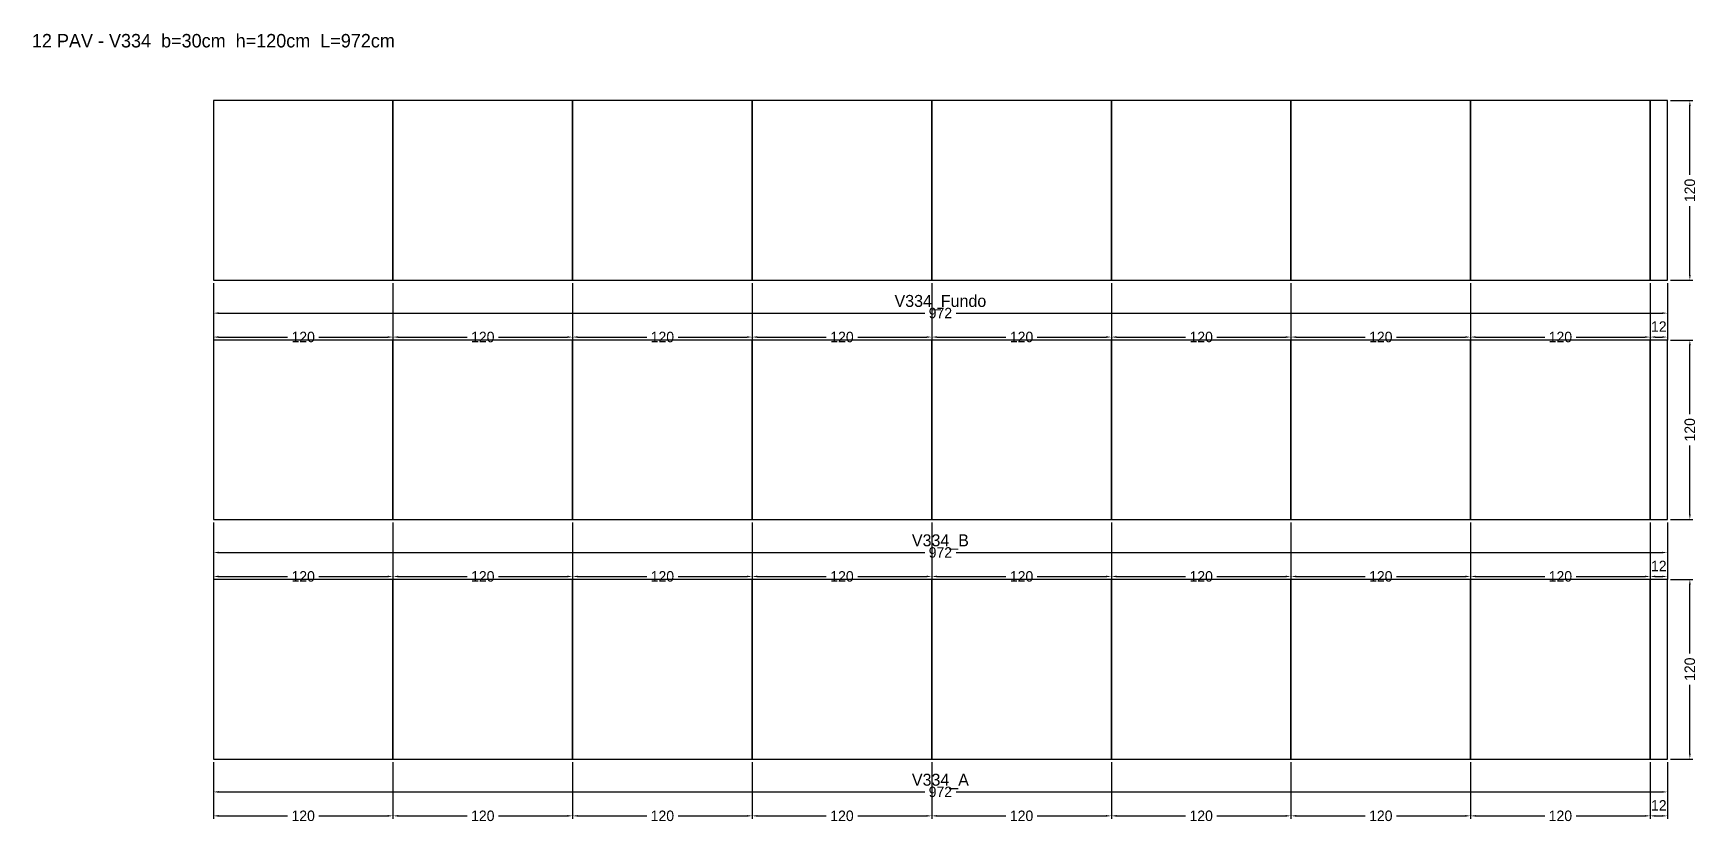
# Model space of a CAD drawing. Header units: metres. Extents: x -120 to 991, y -43 to 485.
import ezdxf

# ---------------------------------------------------------------- set-up
doc = ezdxf.new("R2010")
doc.units = ezdxf.units.M
for name, color, linetype in [('COTA', 3, 'Continuous'), ('NOMENCLATURA', 2, 'Continuous'), ('Paineis', 7, 'Continuous'), ('Texto Secao', 2, 'Continuous')]:
    doc.layers.add(name, color=color, linetype=linetype)
doc.dimstyles.new('COTA_VIG', dxfattribs={"dimtxt": 7, "dimasz": 3.5, "dimexe": 2, "dimexo": 2, "dimgap": 1.5, "dimtad": 1, "dimdec": 1, "dimcen": 2.5, "dimclrd": 3, "dimclre": 3, "dimclrt": 3, "dimazin": 3, "dimtfac": 1, "dimtmove": 0, "dimatfit": 3})

# ---------------------------------------------------------------- blocks, each defined once
blk = doc.blocks.new('_CLOSEDFILLED')
at = {"color": 0, "linetype": 'BYBLOCK'}
blk.add_solid([(-1, 0.16), (0, 0), (-1, -0.16)], dxfattribs=at)
blk = doc.blocks.new('*D1')
at = {"color": 3}
for p, q in [((0, -2), (0, -24)), ((971.5, -2), (971.5, -24)), ((3.5, -22), (475.25, -22)), ((496.25, -22), (968, -22))]:
    blk.add_line(p, q, dxfattribs=at)
at = {"layer": 'Defpoints'}
for p in [(0, 0), (971.5, 0), (0, -22)]:
    blk.add_point(p, dxfattribs=at)
at = {"layer": 'COTA', "color": 3, "xscale": 3.5, "yscale": 3.5, "rotation": 180}
blk.add_blockref('_CLOSEDFILLED', (0, -22), dxfattribs=at)
at = {"layer": 'COTA', "color": 3, "xscale": 3.5, "yscale": 3.5}
blk.add_blockref('_CLOSEDFILLED', (971.5, -22), dxfattribs=at)
at = {"layer": 'COTA', "color": 3, "insert": (485.75, -22), "char_height": 7, "attachment_point": 5}
blk.add_mtext('972', dxfattribs=at)
blk = doc.blocks.new('*D2')
at = {"color": 3}
for p, q in [((0, -2), (0, -40)), ((120, -2), (120, -40)), ((3.5, -38), (49.5, -38)), ((70.5, -38), (116.5, -38))]:
    blk.add_line(p, q, dxfattribs=at)
at = {"layer": 'Defpoints'}
for p in [(0, 0), (120, 0), (0, -38)]:
    blk.add_point(p, dxfattribs=at)
at = {"layer": 'COTA', "color": 3, "xscale": 3.5, "yscale": 3.5, "rotation": 180}
blk.add_blockref('_CLOSEDFILLED', (0, -38), dxfattribs=at)
at = {"layer": 'COTA', "color": 3, "xscale": 3.5, "yscale": 3.5}
blk.add_blockref('_CLOSEDFILLED', (120, -38), dxfattribs=at)
at = {"layer": 'COTA', "color": 3, "insert": (60, -38), "char_height": 7, "attachment_point": 5}
blk.add_mtext('120', dxfattribs=at)
blk = doc.blocks.new('*D3')
at = {"color": 3}
for p, q in [((120, -2), (120, -40)), ((240, -2), (240, -40)), ((123.5, -38), (169.5, -38)), ((190.5, -38), (236.5, -38))]:
    blk.add_line(p, q, dxfattribs=at)
at = {"layer": 'Defpoints'}
for p in [(120, 0), (240, 0), (120, -38)]:
    blk.add_point(p, dxfattribs=at)
at = {"layer": 'COTA', "color": 3, "xscale": 3.5, "yscale": 3.5, "rotation": 180}
blk.add_blockref('_CLOSEDFILLED', (120, -38), dxfattribs=at)
at = {"layer": 'COTA', "color": 3, "xscale": 3.5, "yscale": 3.5}
blk.add_blockref('_CLOSEDFILLED', (240, -38), dxfattribs=at)
at = {"layer": 'COTA', "color": 3, "insert": (180, -38), "char_height": 7, "attachment_point": 5}
blk.add_mtext('120', dxfattribs=at)
blk = doc.blocks.new('*D4')
at = {"color": 3}
for p, q in [((240, -2), (240, -40)), ((360, -2), (360, -40)), ((243.5, -38), (289.5, -38)), ((310.5, -38), (356.5, -38))]:
    blk.add_line(p, q, dxfattribs=at)
at = {"layer": 'Defpoints'}
for p in [(240, 0), (360, 0), (240, -38)]:
    blk.add_point(p, dxfattribs=at)
at = {"layer": 'COTA', "color": 3, "xscale": 3.5, "yscale": 3.5, "rotation": 180}
blk.add_blockref('_CLOSEDFILLED', (240, -38), dxfattribs=at)
at = {"layer": 'COTA', "color": 3, "xscale": 3.5, "yscale": 3.5}
blk.add_blockref('_CLOSEDFILLED', (360, -38), dxfattribs=at)
at = {"layer": 'COTA', "color": 3, "insert": (300, -38), "char_height": 7, "attachment_point": 5}
blk.add_mtext('120', dxfattribs=at)
blk = doc.blocks.new('*D5')
at = {"color": 3}
for p, q in [((360, -2), (360, -40)), ((480, -2), (480, -40)), ((363.5, -38), (409.5, -38)), ((430.5, -38), (476.5, -38))]:
    blk.add_line(p, q, dxfattribs=at)
at = {"layer": 'Defpoints'}
for p in [(360, 0), (480, 0), (360, -38)]:
    blk.add_point(p, dxfattribs=at)
at = {"layer": 'COTA', "color": 3, "xscale": 3.5, "yscale": 3.5, "rotation": 180}
blk.add_blockref('_CLOSEDFILLED', (360, -38), dxfattribs=at)
at = {"layer": 'COTA', "color": 3, "xscale": 3.5, "yscale": 3.5}
blk.add_blockref('_CLOSEDFILLED', (480, -38), dxfattribs=at)
at = {"layer": 'COTA', "color": 3, "insert": (420, -38), "char_height": 7, "attachment_point": 5}
blk.add_mtext('120', dxfattribs=at)
blk = doc.blocks.new('*D6')
at = {"color": 3}
for p, q in [((480, -2), (480, -40)), ((600, -2), (600, -40)), ((483.5, -38), (529.5, -38)), ((550.5, -38), (596.5, -38))]:
    blk.add_line(p, q, dxfattribs=at)
at = {"layer": 'Defpoints'}
for p in [(480, 0), (600, 0), (480, -38)]:
    blk.add_point(p, dxfattribs=at)
at = {"layer": 'COTA', "color": 3, "xscale": 3.5, "yscale": 3.5, "rotation": 180}
blk.add_blockref('_CLOSEDFILLED', (480, -38), dxfattribs=at)
at = {"layer": 'COTA', "color": 3, "xscale": 3.5, "yscale": 3.5}
blk.add_blockref('_CLOSEDFILLED', (600, -38), dxfattribs=at)
at = {"layer": 'COTA', "color": 3, "insert": (540, -38), "char_height": 7, "attachment_point": 5}
blk.add_mtext('120', dxfattribs=at)
blk = doc.blocks.new('*D7')
at = {"color": 3}
for p, q in [((600, -2), (600, -40)), ((720, -2), (720, -40)), ((603.5, -38), (649.5, -38)), ((670.5, -38), (716.5, -38))]:
    blk.add_line(p, q, dxfattribs=at)
at = {"layer": 'Defpoints'}
for p in [(600, 0), (720, 0), (600, -38)]:
    blk.add_point(p, dxfattribs=at)
at = {"layer": 'COTA', "color": 3, "xscale": 3.5, "yscale": 3.5, "rotation": 180}
blk.add_blockref('_CLOSEDFILLED', (600, -38), dxfattribs=at)
at = {"layer": 'COTA', "color": 3, "xscale": 3.5, "yscale": 3.5}
blk.add_blockref('_CLOSEDFILLED', (720, -38), dxfattribs=at)
at = {"layer": 'COTA', "color": 3, "insert": (660, -38), "char_height": 7, "attachment_point": 5}
blk.add_mtext('120', dxfattribs=at)
blk = doc.blocks.new('*D8')
at = {"color": 3}
for p, q in [((720, -2), (720, -40)), ((840, -2), (840, -40)), ((723.5, -38), (769.5, -38)), ((790.5, -38), (836.5, -38))]:
    blk.add_line(p, q, dxfattribs=at)
at = {"layer": 'Defpoints'}
for p in [(720, 0), (840, 0), (720, -38)]:
    blk.add_point(p, dxfattribs=at)
at = {"layer": 'COTA', "color": 3, "xscale": 3.5, "yscale": 3.5, "rotation": 180}
blk.add_blockref('_CLOSEDFILLED', (720, -38), dxfattribs=at)
at = {"layer": 'COTA', "color": 3, "xscale": 3.5, "yscale": 3.5}
blk.add_blockref('_CLOSEDFILLED', (840, -38), dxfattribs=at)
at = {"layer": 'COTA', "color": 3, "insert": (780, -38), "char_height": 7, "attachment_point": 5}
blk.add_mtext('120', dxfattribs=at)
blk = doc.blocks.new('*D9')
at = {"color": 3}
for p, q in [((840, -2), (840, -40)), ((960, -2), (960, -40)), ((843.5, -38), (889.5, -38)), ((910.5, -38), (956.5, -38))]:
    blk.add_line(p, q, dxfattribs=at)
at = {"layer": 'Defpoints'}
for p in [(840, 0), (960, 0), (840, -38)]:
    blk.add_point(p, dxfattribs=at)
at = {"layer": 'COTA', "color": 3, "xscale": 3.5, "yscale": 3.5, "rotation": 180}
blk.add_blockref('_CLOSEDFILLED', (840, -38), dxfattribs=at)
at = {"layer": 'COTA', "color": 3, "xscale": 3.5, "yscale": 3.5}
blk.add_blockref('_CLOSEDFILLED', (960, -38), dxfattribs=at)
at = {"layer": 'COTA', "color": 3, "insert": (900, -38), "char_height": 7, "attachment_point": 5}
blk.add_mtext('120', dxfattribs=at)
blk = doc.blocks.new('*D10')
at = {"color": 3}
for p, q in [((960, -2), (960, -40)), ((971.5, -2), (971.5, -40)), ((963.5, -38), (968, -38))]:
    blk.add_line(p, q, dxfattribs=at)
at = {"layer": 'Defpoints'}
for p in [(960, 0), (971.5, 0), (960, -38)]:
    blk.add_point(p, dxfattribs=at)
at = {"layer": 'COTA', "color": 3, "xscale": 3.5, "yscale": 3.5, "rotation": 180}
blk.add_blockref('_CLOSEDFILLED', (960, -38), dxfattribs=at)
at = {"layer": 'COTA', "color": 3, "xscale": 3.5, "yscale": 3.5}
blk.add_blockref('_CLOSEDFILLED', (971.5, -38), dxfattribs=at)
at = {"layer": 'COTA', "color": 3, "insert": (965.75, -31), "char_height": 7, "attachment_point": 5}
blk.add_mtext('12', dxfattribs=at)
blk = doc.blocks.new('*D11')
at = {"color": 3}
for p, q in [((973.5, 120), (988.5, 120)), ((986.5, 70.5), (986.5, 116.5)), ((986.5, 3.5), (986.5, 49.5)), ((973.5, 0), (988.5, 0))]:
    blk.add_line(p, q, dxfattribs=at)
at = {"layer": 'Defpoints'}
for p in [(971.5, 120), (971.5, 0), (986.5, 0)]:
    blk.add_point(p, dxfattribs=at)
at = {"layer": 'COTA', "color": 3, "xscale": 3.5, "yscale": 3.5}
for p, rotation in [((986.5, 120), 90), ((986.5, 0), 270)]:
    blk.add_blockref('_CLOSEDFILLED', p, dxfattribs=dict(at, rotation=rotation))
at = {"layer": 'COTA', "color": 3, "insert": (986.5, 60), "char_height": 7, "attachment_point": 5, "rotation": 90}
blk.add_mtext('120', dxfattribs=at)
blk = doc.blocks.new('*D12')
at = {"color": 3}
for p, q in [((0, 158), (0, 136)), ((971.5, 158), (971.5, 136)), ((3.5, 138), (475.25, 138)), ((496.25, 138), (968, 138))]:
    blk.add_line(p, q, dxfattribs=at)
at = {"layer": 'Defpoints'}
for p in [(0, 160), (971.5, 160), (0, 138)]:
    blk.add_point(p, dxfattribs=at)
at = {"layer": 'COTA', "color": 3, "xscale": 3.5, "yscale": 3.5, "rotation": 180}
blk.add_blockref('_CLOSEDFILLED', (0, 138), dxfattribs=at)
at = {"layer": 'COTA', "color": 3, "xscale": 3.5, "yscale": 3.5}
blk.add_blockref('_CLOSEDFILLED', (971.5, 138), dxfattribs=at)
at = {"layer": 'COTA', "color": 3, "insert": (485.75, 138), "char_height": 7, "attachment_point": 5}
blk.add_mtext('972', dxfattribs=at)
blk = doc.blocks.new('*D13')
at = {"color": 3}
for p, q in [((0, 158), (0, 120)), ((120, 158), (120, 120)), ((3.5, 122), (49.5, 122)), ((70.5, 122), (116.5, 122))]:
    blk.add_line(p, q, dxfattribs=at)
at = {"layer": 'Defpoints'}
for p in [(0, 160), (120, 160), (0, 122)]:
    blk.add_point(p, dxfattribs=at)
at = {"layer": 'COTA', "color": 3, "xscale": 3.5, "yscale": 3.5, "rotation": 180}
blk.add_blockref('_CLOSEDFILLED', (0, 122), dxfattribs=at)
at = {"layer": 'COTA', "color": 3, "xscale": 3.5, "yscale": 3.5}
blk.add_blockref('_CLOSEDFILLED', (120, 122), dxfattribs=at)
at = {"layer": 'COTA', "color": 3, "insert": (60, 122), "char_height": 7, "attachment_point": 5}
blk.add_mtext('120', dxfattribs=at)
blk = doc.blocks.new('*D14')
at = {"color": 3}
for p, q in [((120, 158), (120, 120)), ((240, 158), (240, 120)), ((123.5, 122), (169.5, 122)), ((190.5, 122), (236.5, 122))]:
    blk.add_line(p, q, dxfattribs=at)
at = {"layer": 'Defpoints'}
for p in [(120, 160), (240, 160), (120, 122)]:
    blk.add_point(p, dxfattribs=at)
at = {"layer": 'COTA', "color": 3, "xscale": 3.5, "yscale": 3.5, "rotation": 180}
blk.add_blockref('_CLOSEDFILLED', (120, 122), dxfattribs=at)
at = {"layer": 'COTA', "color": 3, "xscale": 3.5, "yscale": 3.5}
blk.add_blockref('_CLOSEDFILLED', (240, 122), dxfattribs=at)
at = {"layer": 'COTA', "color": 3, "insert": (180, 122), "char_height": 7, "attachment_point": 5}
blk.add_mtext('120', dxfattribs=at)
blk = doc.blocks.new('*D15')
at = {"color": 3}
for p, q in [((240, 158), (240, 120)), ((360, 158), (360, 120)), ((243.5, 122), (289.5, 122)), ((310.5, 122), (356.5, 122))]:
    blk.add_line(p, q, dxfattribs=at)
at = {"layer": 'Defpoints'}
for p in [(240, 160), (360, 160), (240, 122)]:
    blk.add_point(p, dxfattribs=at)
at = {"layer": 'COTA', "color": 3, "xscale": 3.5, "yscale": 3.5, "rotation": 180}
blk.add_blockref('_CLOSEDFILLED', (240, 122), dxfattribs=at)
at = {"layer": 'COTA', "color": 3, "xscale": 3.5, "yscale": 3.5}
blk.add_blockref('_CLOSEDFILLED', (360, 122), dxfattribs=at)
at = {"layer": 'COTA', "color": 3, "insert": (300, 122), "char_height": 7, "attachment_point": 5}
blk.add_mtext('120', dxfattribs=at)
blk = doc.blocks.new('*D16')
at = {"color": 3}
for p, q in [((360, 158), (360, 120)), ((480, 158), (480, 120)), ((363.5, 122), (409.5, 122)), ((430.5, 122), (476.5, 122))]:
    blk.add_line(p, q, dxfattribs=at)
at = {"layer": 'Defpoints'}
for p in [(360, 160), (480, 160), (360, 122)]:
    blk.add_point(p, dxfattribs=at)
at = {"layer": 'COTA', "color": 3, "xscale": 3.5, "yscale": 3.5, "rotation": 180}
blk.add_blockref('_CLOSEDFILLED', (360, 122), dxfattribs=at)
at = {"layer": 'COTA', "color": 3, "xscale": 3.5, "yscale": 3.5}
blk.add_blockref('_CLOSEDFILLED', (480, 122), dxfattribs=at)
at = {"layer": 'COTA', "color": 3, "insert": (420, 122), "char_height": 7, "attachment_point": 5}
blk.add_mtext('120', dxfattribs=at)
blk = doc.blocks.new('*D17')
at = {"color": 3}
for p, q in [((480, 158), (480, 120)), ((600, 158), (600, 120)), ((483.5, 122), (529.5, 122)), ((550.5, 122), (596.5, 122))]:
    blk.add_line(p, q, dxfattribs=at)
at = {"layer": 'Defpoints'}
for p in [(480, 160), (600, 160), (480, 122)]:
    blk.add_point(p, dxfattribs=at)
at = {"layer": 'COTA', "color": 3, "xscale": 3.5, "yscale": 3.5, "rotation": 180}
blk.add_blockref('_CLOSEDFILLED', (480, 122), dxfattribs=at)
at = {"layer": 'COTA', "color": 3, "xscale": 3.5, "yscale": 3.5}
blk.add_blockref('_CLOSEDFILLED', (600, 122), dxfattribs=at)
at = {"layer": 'COTA', "color": 3, "insert": (540, 122), "char_height": 7, "attachment_point": 5}
blk.add_mtext('120', dxfattribs=at)
blk = doc.blocks.new('*D18')
at = {"color": 3}
for p, q in [((600, 158), (600, 120)), ((720, 158), (720, 120)), ((603.5, 122), (649.5, 122)), ((670.5, 122), (716.5, 122))]:
    blk.add_line(p, q, dxfattribs=at)
at = {"layer": 'Defpoints'}
for p in [(600, 160), (720, 160), (600, 122)]:
    blk.add_point(p, dxfattribs=at)
at = {"layer": 'COTA', "color": 3, "xscale": 3.5, "yscale": 3.5, "rotation": 180}
blk.add_blockref('_CLOSEDFILLED', (600, 122), dxfattribs=at)
at = {"layer": 'COTA', "color": 3, "xscale": 3.5, "yscale": 3.5}
blk.add_blockref('_CLOSEDFILLED', (720, 122), dxfattribs=at)
at = {"layer": 'COTA', "color": 3, "insert": (660, 122), "char_height": 7, "attachment_point": 5}
blk.add_mtext('120', dxfattribs=at)
blk = doc.blocks.new('*D19')
at = {"color": 3}
for p, q in [((720, 158), (720, 120)), ((840, 158), (840, 120)), ((723.5, 122), (769.5, 122)), ((790.5, 122), (836.5, 122))]:
    blk.add_line(p, q, dxfattribs=at)
at = {"layer": 'Defpoints'}
for p in [(720, 160), (840, 160), (720, 122)]:
    blk.add_point(p, dxfattribs=at)
at = {"layer": 'COTA', "color": 3, "xscale": 3.5, "yscale": 3.5, "rotation": 180}
blk.add_blockref('_CLOSEDFILLED', (720, 122), dxfattribs=at)
at = {"layer": 'COTA', "color": 3, "xscale": 3.5, "yscale": 3.5}
blk.add_blockref('_CLOSEDFILLED', (840, 122), dxfattribs=at)
at = {"layer": 'COTA', "color": 3, "insert": (780, 122), "char_height": 7, "attachment_point": 5}
blk.add_mtext('120', dxfattribs=at)
blk = doc.blocks.new('*D20')
at = {"color": 3}
for p, q in [((840, 158), (840, 120)), ((960, 158), (960, 120)), ((843.5, 122), (889.5, 122)), ((910.5, 122), (956.5, 122))]:
    blk.add_line(p, q, dxfattribs=at)
at = {"layer": 'Defpoints'}
for p in [(840, 160), (960, 160), (840, 122)]:
    blk.add_point(p, dxfattribs=at)
at = {"layer": 'COTA', "color": 3, "xscale": 3.5, "yscale": 3.5, "rotation": 180}
blk.add_blockref('_CLOSEDFILLED', (840, 122), dxfattribs=at)
at = {"layer": 'COTA', "color": 3, "xscale": 3.5, "yscale": 3.5}
blk.add_blockref('_CLOSEDFILLED', (960, 122), dxfattribs=at)
at = {"layer": 'COTA', "color": 3, "insert": (900, 122), "char_height": 7, "attachment_point": 5}
blk.add_mtext('120', dxfattribs=at)
blk = doc.blocks.new('*D21')
at = {"color": 3}
for p, q in [((960, 158), (960, 120)), ((971.5, 158), (971.5, 120)), ((963.5, 122), (968, 122))]:
    blk.add_line(p, q, dxfattribs=at)
at = {"layer": 'Defpoints'}
for p in [(960, 160), (971.5, 160), (960, 122)]:
    blk.add_point(p, dxfattribs=at)
at = {"layer": 'COTA', "color": 3, "xscale": 3.5, "yscale": 3.5, "rotation": 180}
blk.add_blockref('_CLOSEDFILLED', (960, 122), dxfattribs=at)
at = {"layer": 'COTA', "color": 3, "xscale": 3.5, "yscale": 3.5}
blk.add_blockref('_CLOSEDFILLED', (971.5, 122), dxfattribs=at)
at = {"layer": 'COTA', "color": 3, "insert": (965.75, 129), "char_height": 7, "attachment_point": 5}
blk.add_mtext('12', dxfattribs=at)
blk = doc.blocks.new('*D22')
at = {"color": 3}
for p, q in [((973.5, 280), (988.5, 280)), ((986.5, 230.5), (986.5, 276.5)), ((986.5, 163.5), (986.5, 209.5)), ((973.5, 160), (988.5, 160))]:
    blk.add_line(p, q, dxfattribs=at)
at = {"layer": 'Defpoints'}
for p in [(971.5, 280), (971.5, 160), (986.5, 160)]:
    blk.add_point(p, dxfattribs=at)
at = {"layer": 'COTA', "color": 3, "xscale": 3.5, "yscale": 3.5}
for p, rotation in [((986.5, 280), 90), ((986.5, 160), 270)]:
    blk.add_blockref('_CLOSEDFILLED', p, dxfattribs=dict(at, rotation=rotation))
at = {"layer": 'COTA', "color": 3, "insert": (986.5, 220), "char_height": 7, "attachment_point": 5, "rotation": 90}
blk.add_mtext('120', dxfattribs=at)
blk = doc.blocks.new('*D23')
at = {"color": 3}
for p, q in [((0, 318), (0, 296)), ((971.5, 318), (971.5, 296)), ((3.5, 298), (475.25, 298)), ((496.25, 298), (968, 298))]:
    blk.add_line(p, q, dxfattribs=at)
at = {"layer": 'Defpoints'}
for p in [(0, 320), (971.5, 320), (0, 298)]:
    blk.add_point(p, dxfattribs=at)
at = {"layer": 'COTA', "color": 3, "xscale": 3.5, "yscale": 3.5, "rotation": 180}
blk.add_blockref('_CLOSEDFILLED', (0, 298), dxfattribs=at)
at = {"layer": 'COTA', "color": 3, "xscale": 3.5, "yscale": 3.5}
blk.add_blockref('_CLOSEDFILLED', (971.5, 298), dxfattribs=at)
at = {"layer": 'COTA', "color": 3, "insert": (485.75, 298), "char_height": 7, "attachment_point": 5}
blk.add_mtext('972', dxfattribs=at)
blk = doc.blocks.new('*D24')
at = {"color": 3}
for p, q in [((0, 318), (0, 280)), ((120, 318), (120, 280)), ((3.5, 282), (49.5, 282)), ((70.5, 282), (116.5, 282))]:
    blk.add_line(p, q, dxfattribs=at)
at = {"layer": 'Defpoints'}
for p in [(0, 320), (120, 320), (0, 282)]:
    blk.add_point(p, dxfattribs=at)
at = {"layer": 'COTA', "color": 3, "xscale": 3.5, "yscale": 3.5, "rotation": 180}
blk.add_blockref('_CLOSEDFILLED', (0, 282), dxfattribs=at)
at = {"layer": 'COTA', "color": 3, "xscale": 3.5, "yscale": 3.5}
blk.add_blockref('_CLOSEDFILLED', (120, 282), dxfattribs=at)
at = {"layer": 'COTA', "color": 3, "insert": (60, 282), "char_height": 7, "attachment_point": 5}
blk.add_mtext('120', dxfattribs=at)
blk = doc.blocks.new('*D25')
at = {"color": 3}
for p, q in [((120, 318), (120, 280)), ((240, 318), (240, 280)), ((123.5, 282), (169.5, 282)), ((190.5, 282), (236.5, 282))]:
    blk.add_line(p, q, dxfattribs=at)
at = {"layer": 'Defpoints'}
for p in [(120, 320), (240, 320), (120, 282)]:
    blk.add_point(p, dxfattribs=at)
at = {"layer": 'COTA', "color": 3, "xscale": 3.5, "yscale": 3.5, "rotation": 180}
blk.add_blockref('_CLOSEDFILLED', (120, 282), dxfattribs=at)
at = {"layer": 'COTA', "color": 3, "xscale": 3.5, "yscale": 3.5}
blk.add_blockref('_CLOSEDFILLED', (240, 282), dxfattribs=at)
at = {"layer": 'COTA', "color": 3, "insert": (180, 282), "char_height": 7, "attachment_point": 5}
blk.add_mtext('120', dxfattribs=at)
blk = doc.blocks.new('*D26')
at = {"color": 3}
for p, q in [((240, 318), (240, 280)), ((360, 318), (360, 280)), ((243.5, 282), (289.5, 282)), ((310.5, 282), (356.5, 282))]:
    blk.add_line(p, q, dxfattribs=at)
at = {"layer": 'Defpoints'}
for p in [(240, 320), (360, 320), (240, 282)]:
    blk.add_point(p, dxfattribs=at)
at = {"layer": 'COTA', "color": 3, "xscale": 3.5, "yscale": 3.5, "rotation": 180}
blk.add_blockref('_CLOSEDFILLED', (240, 282), dxfattribs=at)
at = {"layer": 'COTA', "color": 3, "xscale": 3.5, "yscale": 3.5}
blk.add_blockref('_CLOSEDFILLED', (360, 282), dxfattribs=at)
at = {"layer": 'COTA', "color": 3, "insert": (300, 282), "char_height": 7, "attachment_point": 5}
blk.add_mtext('120', dxfattribs=at)
blk = doc.blocks.new('*D27')
at = {"color": 3}
for p, q in [((360, 318), (360, 280)), ((480, 318), (480, 280)), ((363.5, 282), (409.5, 282)), ((430.5, 282), (476.5, 282))]:
    blk.add_line(p, q, dxfattribs=at)
at = {"layer": 'Defpoints'}
for p in [(360, 320), (480, 320), (360, 282)]:
    blk.add_point(p, dxfattribs=at)
at = {"layer": 'COTA', "color": 3, "xscale": 3.5, "yscale": 3.5, "rotation": 180}
blk.add_blockref('_CLOSEDFILLED', (360, 282), dxfattribs=at)
at = {"layer": 'COTA', "color": 3, "xscale": 3.5, "yscale": 3.5}
blk.add_blockref('_CLOSEDFILLED', (480, 282), dxfattribs=at)
at = {"layer": 'COTA', "color": 3, "insert": (420, 282), "char_height": 7, "attachment_point": 5}
blk.add_mtext('120', dxfattribs=at)
blk = doc.blocks.new('*D28')
at = {"color": 3}
for p, q in [((480, 318), (480, 280)), ((600, 318), (600, 280)), ((483.5, 282), (529.5, 282)), ((550.5, 282), (596.5, 282))]:
    blk.add_line(p, q, dxfattribs=at)
at = {"layer": 'Defpoints'}
for p in [(480, 320), (600, 320), (480, 282)]:
    blk.add_point(p, dxfattribs=at)
at = {"layer": 'COTA', "color": 3, "xscale": 3.5, "yscale": 3.5, "rotation": 180}
blk.add_blockref('_CLOSEDFILLED', (480, 282), dxfattribs=at)
at = {"layer": 'COTA', "color": 3, "xscale": 3.5, "yscale": 3.5}
blk.add_blockref('_CLOSEDFILLED', (600, 282), dxfattribs=at)
at = {"layer": 'COTA', "color": 3, "insert": (540, 282), "char_height": 7, "attachment_point": 5}
blk.add_mtext('120', dxfattribs=at)
blk = doc.blocks.new('*D29')
at = {"color": 3}
for p, q in [((600, 318), (600, 280)), ((720, 318), (720, 280)), ((603.5, 282), (649.5, 282)), ((670.5, 282), (716.5, 282))]:
    blk.add_line(p, q, dxfattribs=at)
at = {"layer": 'Defpoints'}
for p in [(600, 320), (720, 320), (600, 282)]:
    blk.add_point(p, dxfattribs=at)
at = {"layer": 'COTA', "color": 3, "xscale": 3.5, "yscale": 3.5, "rotation": 180}
blk.add_blockref('_CLOSEDFILLED', (600, 282), dxfattribs=at)
at = {"layer": 'COTA', "color": 3, "xscale": 3.5, "yscale": 3.5}
blk.add_blockref('_CLOSEDFILLED', (720, 282), dxfattribs=at)
at = {"layer": 'COTA', "color": 3, "insert": (660, 282), "char_height": 7, "attachment_point": 5}
blk.add_mtext('120', dxfattribs=at)
blk = doc.blocks.new('*D30')
at = {"color": 3}
for p, q in [((720, 318), (720, 280)), ((840, 318), (840, 280)), ((723.5, 282), (769.5, 282)), ((790.5, 282), (836.5, 282))]:
    blk.add_line(p, q, dxfattribs=at)
at = {"layer": 'Defpoints'}
for p in [(720, 320), (840, 320), (720, 282)]:
    blk.add_point(p, dxfattribs=at)
at = {"layer": 'COTA', "color": 3, "xscale": 3.5, "yscale": 3.5, "rotation": 180}
blk.add_blockref('_CLOSEDFILLED', (720, 282), dxfattribs=at)
at = {"layer": 'COTA', "color": 3, "xscale": 3.5, "yscale": 3.5}
blk.add_blockref('_CLOSEDFILLED', (840, 282), dxfattribs=at)
at = {"layer": 'COTA', "color": 3, "insert": (780, 282), "char_height": 7, "attachment_point": 5}
blk.add_mtext('120', dxfattribs=at)
blk = doc.blocks.new('*D31')
at = {"color": 3}
for p, q in [((840, 318), (840, 280)), ((960, 318), (960, 280)), ((843.5, 282), (889.5, 282)), ((910.5, 282), (956.5, 282))]:
    blk.add_line(p, q, dxfattribs=at)
at = {"layer": 'Defpoints'}
for p in [(840, 320), (960, 320), (840, 282)]:
    blk.add_point(p, dxfattribs=at)
at = {"layer": 'COTA', "color": 3, "xscale": 3.5, "yscale": 3.5, "rotation": 180}
blk.add_blockref('_CLOSEDFILLED', (840, 282), dxfattribs=at)
at = {"layer": 'COTA', "color": 3, "xscale": 3.5, "yscale": 3.5}
blk.add_blockref('_CLOSEDFILLED', (960, 282), dxfattribs=at)
at = {"layer": 'COTA', "color": 3, "insert": (900, 282), "char_height": 7, "attachment_point": 5}
blk.add_mtext('120', dxfattribs=at)
blk = doc.blocks.new('*D32')
at = {"color": 3}
for p, q in [((960, 318), (960, 280)), ((971.5, 318), (971.5, 280)), ((963.5, 282), (968, 282))]:
    blk.add_line(p, q, dxfattribs=at)
at = {"layer": 'Defpoints'}
for p in [(960, 320), (971.5, 320), (960, 282)]:
    blk.add_point(p, dxfattribs=at)
at = {"layer": 'COTA', "color": 3, "xscale": 3.5, "yscale": 3.5, "rotation": 180}
blk.add_blockref('_CLOSEDFILLED', (960, 282), dxfattribs=at)
at = {"layer": 'COTA', "color": 3, "xscale": 3.5, "yscale": 3.5}
blk.add_blockref('_CLOSEDFILLED', (971.5, 282), dxfattribs=at)
at = {"layer": 'COTA', "color": 3, "insert": (965.75, 289), "char_height": 7, "attachment_point": 5}
blk.add_mtext('12', dxfattribs=at)
blk = doc.blocks.new('*D33')
at = {"color": 3}
for p, q in [((973.5, 440), (988.5, 440)), ((986.5, 390.5), (986.5, 436.5)), ((986.5, 323.5), (986.5, 369.5)), ((973.5, 320), (988.5, 320))]:
    blk.add_line(p, q, dxfattribs=at)
at = {"layer": 'Defpoints'}
for p in [(971.5, 440), (971.5, 320), (986.5, 320)]:
    blk.add_point(p, dxfattribs=at)
at = {"layer": 'COTA', "color": 3, "xscale": 3.5, "yscale": 3.5}
for p, rotation in [((986.5, 440), 90), ((986.5, 320), 270)]:
    blk.add_blockref('_CLOSEDFILLED', p, dxfattribs=dict(at, rotation=rotation))
at = {"layer": 'COTA', "color": 3, "insert": (986.5, 380), "char_height": 7, "attachment_point": 5, "rotation": 90}
blk.add_mtext('120', dxfattribs=at)

msp = doc.modelspace()

# ---------------------------------------------------------------- linework, layer by layer
at = {"layer": 'Paineis'}
for points in [[(0, 320), (120, 320), (120, 440), (0, 440)], [(120, 320), (240, 320), (240, 440), (120, 440)], [(240, 320), (360, 320), (360, 440), (240, 440)], [(360, 320), (480, 320), (480, 440), (360, 440)], [(480, 320), (600, 320), (600, 440), (480, 440)], [(600, 320), (720, 320), (720, 440), (600, 440)], [(720, 320), (840, 320), (840, 440), (720, 440)], [(840, 320), (960, 320), (960, 440), (840, 440)], [(960, 320), (971.5, 320), (971.5, 440), (960, 440)], [(0, 160), (120, 160), (120, 280), (0, 280)], [(120, 160), (240, 160), (240, 280), (120, 280)], [(240, 160), (360, 160), (360, 280), (240, 280)], [(360, 160), (480, 160), (480, 280), (360, 280)], [(480, 160), (600, 160), (600, 280), (480, 280)], [(600, 160), (720, 160), (720, 280), (600, 280)], [(720, 160), (840, 160), (840, 280), (720, 280)], [(840, 160), (960, 160), (960, 280), (840, 280)], [(960, 160), (971.5, 160), (971.5, 280), (960, 280)], [(0, 0), (120, 0), (120, 120), (0, 120)], [(120, 0), (240, 0), (240, 120), (120, 120)], [(240, 0), (360, 0), (360, 120), (240, 120)], [(360, 0), (480, 0), (480, 120), (360, 120)], [(480, 0), (600, 0), (600, 120), (480, 120)], [(600, 0), (720, 0), (720, 120), (600, 120)], [(720, 0), (840, 0), (840, 120), (720, 120)], [(840, 0), (960, 0), (960, 120), (840, 120)], [(960, 0), (971.5, 0), (971.5, 120), (960, 120)]]:
    msp.add_lwpolyline(points, close=True, dxfattribs=at)

# ---------------------------------------------------------------- texts
at = {"layer": 'NOMENCLATURA', "insert": (0, 480), "char_height": 9, "width": 991.5, "attachment_point": 5}
msp.add_mtext('12 PAV - V334  b=30cm  h=120cm  L=972cm', dxfattribs=at)
at = {"layer": 'Texto Secao', "char_height": 8, "width": 991.5, "attachment_point": 5}
for s, insert in [('V334_Fundo', (485.75, 305)), ('V334_B', (485.75, 145)), ('V334_A', (485.75, -15))]:
    msp.add_mtext(s, dxfattribs=dict(at, insert=insert))

# ---------------------------------------------------------------- dimensions: what is measured, and where the dimension line sits
at = {"layer": 'COTA'}
for base, p1, p2, picture, middle in [((986.5, 320), (971.5, 320), (971.5, 440), '*D33', (986.5, 380)), ((986.5, 160), (971.5, 160), (971.5, 280), '*D22', (986.5, 220)), ((986.5, 0), (971.5, 0), (971.5, 120), '*D11', (986.5, 60))]:
    dim = msp.add_linear_dim(base=base, p1=p1, p2=p2, angle=90, dimstyle='COTA_VIG', dxfattribs=at)
    dim.commit()
    dim.dimension.update_dxf_attribs({"geometry": picture, "text_midpoint": middle})
for base, p1, p2, picture, middle in [((0, 298), (0, 320), (971.5, 320), '*D23', (485.75, 298)), ((0, 282), (0, 320), (120, 320), '*D24', (60, 282)), ((120, 282), (120, 320), (240, 320), '*D25', (180, 282)), ((240, 282), (240, 320), (360, 320), '*D26', (300, 282)), ((360, 282), (360, 320), (480, 320), '*D27', (420, 282)), ((480, 282), (480, 320), (600, 320), '*D28', (540, 282)), ((600, 282), (600, 320), (720, 320), '*D29', (660, 282)), ((720, 282), (720, 320), (840, 320), '*D30', (780, 282)), ((840, 282), (840, 320), (960, 320), '*D31', (900, 282)), ((960, 282), (960, 320), (971.5, 320), '*D32', (965.75, 289)), ((0, 138), (0, 160), (971.5, 160), '*D12', (485.75, 138)), ((0, 122), (0, 160), (120, 160), '*D13', (60, 122)), ((120, 122), (120, 160), (240, 160), '*D14', (180, 122)), ((240, 122), (240, 160), (360, 160), '*D15', (300, 122)), ((360, 122), (360, 160), (480, 160), '*D16', (420, 122)), ((480, 122), (480, 160), (600, 160), '*D17', (540, 122)), ((600, 122), (600, 160), (720, 160), '*D18', (660, 122)), ((720, 122), (720, 160), (840, 160), '*D19', (780, 122)), ((840, 122), (840, 160), (960, 160), '*D20', (900, 122)), ((960, 122), (960, 160), (971.5, 160), '*D21', (965.75, 129)), ((0, -22), (0, 0), (971.5, 0), '*D1', (485.75, -22)), ((0, -38), (0, 0), (120, 0), '*D2', (60, -38)), ((120, -38), (120, 0), (240, 0), '*D3', (180, -38)), ((240, -38), (240, 0), (360, 0), '*D4', (300, -38)), ((360, -38), (360, 0), (480, 0), '*D5', (420, -38)), ((480, -38), (480, 0), (600, 0), '*D6', (540, -38)), ((600, -38), (600, 0), (720, 0), '*D7', (660, -38)), ((720, -38), (720, 0), (840, 0), '*D8', (780, -38)), ((840, -38), (840, 0), (960, 0), '*D9', (900, -38)), ((960, -38), (960, 0), (971.5, 0), '*D10', (965.75, -31))]:
    dim = msp.add_linear_dim(base=base, p1=p1, p2=p2, dimstyle='COTA_VIG', dxfattribs=at)
    dim.commit()
    dim.dimension.update_dxf_attribs({"geometry": picture, "text_midpoint": middle})

doc.saveas('drawing.dxf')
